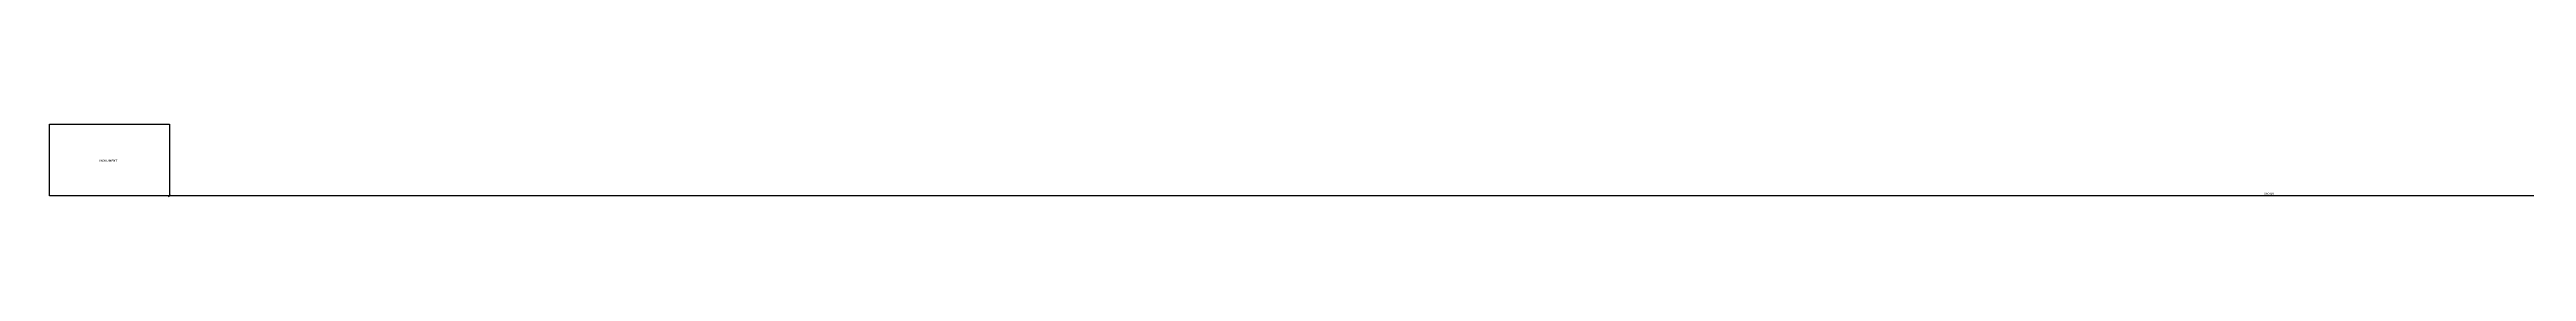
# Model space of a CAD drawing. Header units: metres. Extents: x 609 to 1377, y 679 to 857.
# Drawn here: x 609.4 to 815.9, y 760.6 to 766.7 of the extents above; entities that cross this region are included whole.
import ezdxf

# ---------------------------------------------------------------- set-up
doc = ezdxf.new("R2010")
doc.units = ezdxf.units.M
doc.header["$MEASUREMENT"] = 0
doc.header["$PDMODE"] = 2
doc.header["$PDSIZE"] = 50
doc.layers.get('0').update_dxf_attribs({"lineweight": 0})
doc.layers.get('Defpoints').update_dxf_attribs({"lineweight": 0})
doc.layers.add('DISTANCE_FROM_MONUMENT', color=7, linetype='Continuous')
doc.layers.add('DISTANCE_FROM_MONUMENT @ 1', color=7, linetype='Continuous')
doc.styles.get("Standard").update_dxf_attribs({"font": 'verdana.ttf', "height": 0.18})
doc.dimstyles.get("Standard").update_dxf_attribs({"dimscale": 0, "dimtxt": 0.18, "dimasz": 0.18, "dimexe": 0.18, "dimexo": 0.0625, "dimgap": 0.09, "dimtad": 1, "dimtoh": 1, "dimzin": 0, "dimdsep": 46, "dimtxsty": 'Standard', "dimblk": 'OBLIQUE', "dimcen": 0.09, "dimse1": 1, "dimse2": 1, "dimadec": 0, "dimazin": 0, "dimtfac": 1, "dimtofl": 0, "dimtmove": 0, "dimatfit": 3, "dimldrblk": 'OBLIQUE', "dimfxl": 1, "dimtolj": 1, "dimtzin": 0, "dimarcsym": 0})

# ---------------------------------------------------------------- blocks, each defined once
blk = doc.blocks.new('_Oblique')
at = {"color": 0, "linetype": 'ByBlock', "lineweight": -2}
blk.add_line((-0.5, -0.5), (0.5, 0.5), dxfattribs=at)
blk = doc.blocks.new('*D140')
at = {"layer": 'Defpoints', "color": 0}
for p in [(619.44, 760.68), (619.44, 760.68), (969.44, 760.68)]:
    blk.add_point(p, dxfattribs=at)
at = {"layer": 'DISTANCE_FROM_MONUMENT', "color": 0, "lineweight": -2}
blk.add_line((969.44, 760.68), (619.44, 760.68), dxfattribs=at)
at = {"layer": 'DISTANCE_FROM_MONUMENT', "color": 0, "lineweight": -2, "xscale": 0.18, "yscale": 0.18, "zscale": 0.18, "rotation": 180}
blk.add_blockref('_Oblique', (619.44, 760.68), dxfattribs=at)
at = {"layer": 'DISTANCE_FROM_MONUMENT', "color": 0, "lineweight": -2, "xscale": 0.18, "yscale": 0.18, "zscale": 0.18}
blk.add_blockref('_Oblique', (969.44, 760.68), dxfattribs=at)
at = {"layer": 'DISTANCE_FROM_MONUMENT', "color": 0, "insert": (794.44, 760.86), "char_height": 0.18, "attachment_point": 5}
blk.add_mtext('\\A1;350.00', dxfattribs=at)

msp = doc.modelspace()

# ---------------------------------------------------------------- linework, layer by layer
at = {"layer": 'DISTANCE_FROM_MONUMENT'}
msp.add_lwpolyline([(619.443, 760.678), (609.443, 760.678), (609.443, 766.678), (619.443, 766.678)], close=True, dxfattribs=at)

# ---------------------------------------------------------------- texts
at = {"layer": 'DISTANCE_FROM_MONUMENT @ 1', "insert": (613.607, 763.707), "char_height": 0.18, "attachment_point": 1}
msp.add_mtext_dynamic_manual_height_columns('MONUMENT', width=2.81927, gutter_width=0.9, heights=[0], dxfattribs=at)

# ---------------------------------------------------------------- dimensions: what is measured, and where the dimension line sits
at = {"layer": 'DISTANCE_FROM_MONUMENT'}
dim = msp.add_linear_dim(base=(619.443, 760.678), p1=(969.443, 760.678), p2=(619.443, 760.678), dimstyle='Standard', override={"dimscale": 1}, dxfattribs=at)
dim.commit()
dim.dimension.update_dxf_attribs({"geometry": '*D140', "text_midpoint": (794.443, 760.862)})

doc.saveas('drawing.dxf')
